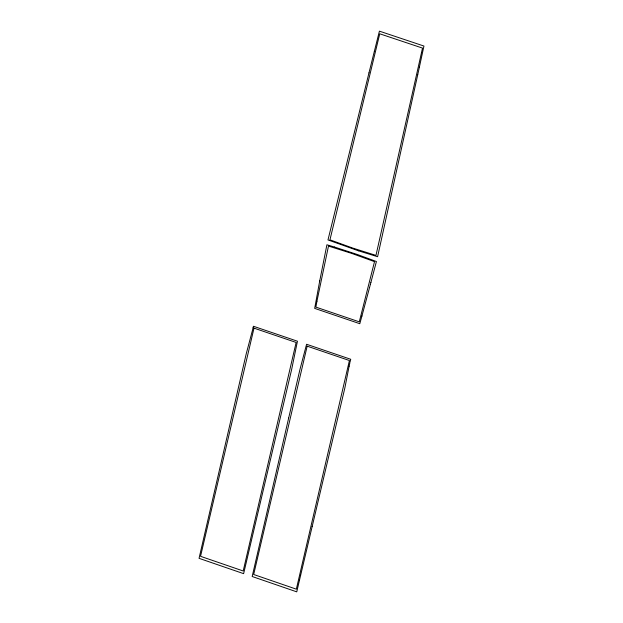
<?xml version="1.0" encoding="UTF-8"?>
<svg xmlns="http://www.w3.org/2000/svg" width="623" height="623" viewBox="0 0 623 623"><rect width="100%" height="100%" fill="white"/><g stroke="black" fill="none" stroke-linecap="round" stroke-linejoin="round"><path stroke-width="0.93" d="M316.92 301.306L315.892 307.108L359.284 321.842L374.516 261.652L351.613 253.374L328.485 246.077L316.905 301.376M319.724 280.911L314.677 308.385L359.798 323.703L361.924 316.009M319.724 280.911L326.911 244.777L334.426 247.012M419.505 66.56L423.952 46.047L379.407 31.15L374.337 51.429M253.109 327.869L246.186 354.004L199.049 558.333L243.624 573.658L291.65 369.462L297.451 341.217L253.421 326.257L253.024 327.815M288.675 418.01L299.904 369.649L306.586 344.27L350.726 359.284L350.079 361.955M417.737 74.713L377.6 256.715L358.443 250.804M419.302 67.471L419.505 66.568M417.729 74.713L419.31 67.471M299.57 579.779L296.75 591.85L252.175 576.509L288.675 418.01M300.644 575.239L299.577 579.779M300.652 575.239L312.131 526.661M312.139 526.661L344.838 388.043L349.121 366.207M349.114 366.199L349.9 362.711M370.926 282.32L376.417 261.52L357.563 254.581L334.434 247.012M368.98 72.86L374.33 51.429M370.342 284.524L369.571 287.499M370.35 284.524L370.919 282.312M368.98 72.86L327.986 239.933L358.435 250.804M369.564 287.499L361.885 316.149M254.005 328.142L200.551 556.316L243.204 570.98L296.135 342.455L254.005 328.142M307.17 346.162L253.678 574.492L296.346 589.171L349.417 360.522L307.17 346.162M421.498 52.628L375.973 255.391L352.844 248.102L329.949 239.824L379.757 33.798L422.511 48.096L421.498 52.628"/></g></svg>
